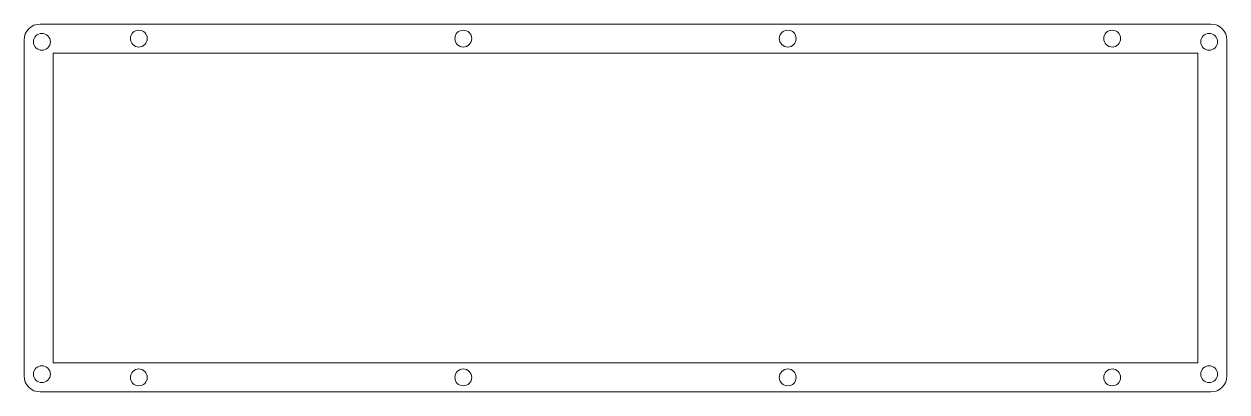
# Model space of a CAD drawing. Header units: millimetres. Extents: x 0 to 371, y 0 to 114.
import ezdxf

# ---------------------------------------------------------------- set-up
doc = ezdxf.new("R2010")
doc.units = ezdxf.units.MM
doc.header["$MEASUREMENT"] = 0

msp = doc.modelspace()

# ---------------------------------------------------------------- linework, layer by layer
at = {"lineweight": 0}
for p, q in [((365.78, 113.6), (5, 113.6)), ((0, 108.6), (0, 5)), ((370.78, 108.6), (370.78, 5)), ((9, 104.6), (9, 9)), ((361.78, 104.6), (9, 104.6)), ((361.78, 104.6), (361.78, 9)), ((361.78, 9), (9, 9)), ((365.78, 0), (5, 0))]:
    msp.add_line(p, q, dxfattribs=at)
for centre in [(35.39, 109.1), (135.39, 109.1), (235.39, 109.1), (335.39, 109.1), (5.5, 108.1), (365.28, 108.1), (5.5, 5.5), (365.28, 5.5), (35.39, 4.5), (135.39, 4.5), (235.39, 4.5), (335.39, 4.5)]:
    msp.add_circle(centre, 2.6, dxfattribs=at)
for centre, start, end in [((5, 108.6), 90, 180), ((365.78, 108.6), 0, 90), ((5, 5), 180, 270), ((365.78, 5), 270, 0)]:
    msp.add_arc(centre, 5, start, end, dxfattribs=at)

doc.saveas('drawing.dxf')
